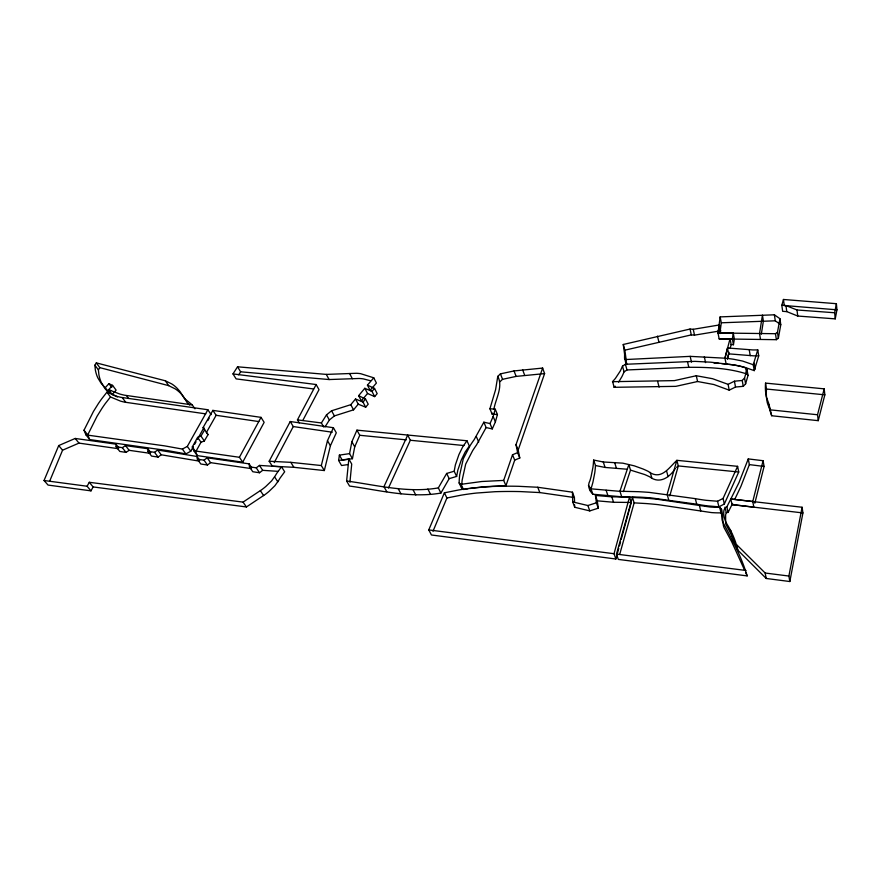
<?xml version="1.0" encoding="UTF-8"?>
<svg xmlns="http://www.w3.org/2000/svg" width="881" height="881" viewBox="0 0 881 881"><rect width="100%" height="100%" fill="white"/><g stroke="black" fill="none" stroke-linecap="round" stroke-linejoin="round"><path stroke-width="1.32" d="M109.112 392.122L100.985 383.07L97.824 377.883A78.64 49.259 -31.9 0 1 95.346 369.91L94.884 365.208L96.315 362.884L99.828 367.641L98.408 369.888L98.892 374.656A78.31 49.292 -31.9 0 0 101.381 382.629C103.165 385.195 107.35 394.985 110.786 390.283M94.884 365.208L98.408 369.888M483.856 422.197L486.125 427.549L492.27 428.926L490.023 423.563L483.856 422.197L474.154 439.685A129.936 103.055 -18 0 0 470.267 445.39L463.274 458.825L459.706 474.859A147.072 115.774 -16.5 0 0 459.276 479.484L459.111 482.942L461.016 484.33L463.483 489.539L461.589 488.151L461.622 486.841M721.506 509.229L721.484 511.63A136.709 107.625 0 0 0 721.517 513.997L722.079 519.746A22.521 18.226 -6.4 0 0 722.849 522.224C732.188 539.436 741.593 557.133 747.154 575.899L618.297 559.402L616.469 554.116L632.448 497.424L644.782 498.106A377.277 366.177 -39.5 0 1 656.642 499.175L709.954 507.004A78.971 61.252 -9.2 0 0 717.861 507.324L719.711 507.291L721.506 509.229L722.739 517.18A135.938 107.339 0.3 0 0 722.772 519.548L723.334 525.285A22.399 18.182 -6.1 0 0 724.105 527.752L731.648 541.661L744.676 570.304M590.325 490.827L591.801 486.191A154.461 118.616 -25.8 0 0 592.946 482.083L594.752 472.921A147.799 113.979 -25.6 0 0 595.215 468.901L595.479 465.531L593.64 460.058L603.276 461.974L622.812 463.164L634.32 465.851L643.064 469.011A118.406 98.628 -18.6 0 1 648.196 471.346C660.882 480.971 668.437 468.24 676.861 460.334L737.595 466.324L738.741 472.007L724.336 504.009L718.907 506.828L707.652 505.881A148.437 111.028 -9.2 0 1 696.717 504.196L651.004 497.886A494.131 473.141 -84.4 0 0 639.991 497.159L620.18 496.653L592.869 494.23C589.147 490.585 587.275 485.409 589.918 480.773A155.232 118.726 -25.8 0 0 591.085 476.654L592.913 467.47A148.537 114.101 -25.6 0 0 593.376 463.439L593.64 460.058M626.138 362.565A114.277 83.552 -20.8 0 1 626.116 363.225L626.061 364.139L624.53 357.543A114.827 83.596 -20.8 0 0 624.585 354.184L623.263 344.482L690.032 329.054L693.259 329.307L719.469 324.935L720.603 330.827L720.118 333.503M765.545 383.158L765.534 383.312A91.811 67.165 -4.1 0 0 765.655 392.43L766.195 396.23A37.079 27.498 -6.3 0 0 766.811 398.344L768.43 402.551A38.566 29.271 -9.4 0 1 769.058 404.753L771.69 415.755L818.24 420.666L824.847 394.831L824.187 388.851L765.545 383.103L766.481 389.204A91.316 67.044 -3.9 0 0 766.613 398.311M349.933 482.171L351.717 464.045L348.832 458.968L338.623 460.455L339.383 455.125L349.559 453.627L352.433 458.715L342.291 460.19L339.383 455.125M766.492 389.039L824.847 394.831M349.559 453.627L351.871 441.722L356.959 430.148L466.974 440.764L469.342 446.061L465.157 452.052L461.347 459.893L457.823 470.146L456.644 476.423L449.167 478.658L440.896 493.063C410.271 498.404 379.788 490.155 349.548 486.059L346.618 481.015L348.832 458.968M719.865 333.503L721.286 322.798L720.162 316.896L774.399 314.803L779.938 318.702L780.775 324.704L778.352 338.26L776.348 339.692L719.149 338.866L718.004 332.985L720.162 316.896M761.316 334.185L763.375 321.102L762.45 315.123L759.543 333.47L760.49 339.416M733.444 344.735L732.364 338.833L730.063 338.656L731.153 344.548L733.444 344.735L734.347 339.108L733.278 333.194L718.004 332.985L719.469 324.935M732.364 338.833L733.278 333.194M778.352 338.26L777.483 332.28L779.938 318.702M835.243 318.867L834.659 312.755L836.388 303.692L783.451 299.474L781.821 305.289L782.658 311.323L786.777 311.61L797.745 316.037L835.243 318.867L836.95 309.826L836.388 303.692M352.433 458.715L354.713 446.832L359.756 435.28L356.959 430.148M789.828 581.526L788.891 576.042L802.095 507.258L730.812 498.998L726.858 506.85L728.091 512.423L726.274 512.643L725.614 514.867L725.658 523.81L731.626 535.174L737.882 550.218L766.228 578.476L789.828 581.526L802.921 512.94L802.095 507.258M324.329 470.564L330.408 445.764L336.3 432.802L333.414 427.703L290.245 421.525L269.157 461.248L272.35 466.192L293.902 467.315L324.329 470.564L321.323 465.542L327.479 440.687L333.414 427.703M727.343 358.941L728.62 353.843L727.508 347.973L752.715 349.933A78.222 54.622 -9.8 0 0 755.391 349.933L757.759 349.889L758.728 355.814L754.246 370.637L743.608 366.925L733.741 364.899L710.791 362.201L694.944 361.364L625.411 364.282L622.482 366.188L621.094 369.304A99.101 71.614 -19.8 0 1 620.18 371.187L615.379 378.445A64.379 46.814 -18.2 0 1 612.636 381.484L614.112 387.31L675.837 386.352L697.576 381.517L713.797 384.512L729.215 390.162L735.514 387.034L743.267 386.33L745.601 383.852L748.035 375.405L747 369.524L745.04 367.663L738.939 365.868M728.268 364.282L726.175 364.051L724.942 358.193L727.508 347.973M732.629 503.414L732.001 504.593L753.839 507.137L752.759 501.509L763.078 460.708L748.266 458.913L739.06 482.392L730.801 498.998L732.001 504.593L728.091 512.423M754.83 503.194L764.091 466.445L763.078 460.708M818.24 420.666L817.535 414.753L824.187 388.851M624.475 358.457L625.587 359.547L690.175 356.365L724.942 358.193L730.063 338.656M727.431 358.842L729.127 352.345M730.14 348.447L731.153 344.548M754.246 370.637L753.244 364.745L757.759 349.889M574.555 502.412L574.423 497.556L572.452 492.182L537.718 487.259L518.535 486.301A534.91 479.826 -68.3 0 0 492.677 486.455L474 487.832A270.181 238.035 -36.7 0 0 458.649 489.979L444.376 492.809L428.772 529.922L431.448 534.987L615.874 559.006L618.737 548.489M619.453 545.857L620.521 541.914M621.237 539.282L631.248 502.456L629.541 497.016L611.777 496.84L595.424 495.441L596.404 502.798L598.276 508.183L589.785 510.903L574.698 507.269L572.716 501.928L572.452 492.182M615.874 559.006L614.035 553.72L629.541 497.016M492.27 428.926L495.397 421.878L497.435 414.555L495.232 409.169L489.913 408.762L495.585 389.699L497.776 376.374L500.43 373.863L514.041 370.934L542.641 368.071L544.59 373.599L518.171 450.048L519.779 457.988L514.713 460.124L505.947 485.695L484.198 486.741L469.573 488.548M490.023 423.563L493.162 416.504L495.232 409.169M619.761 554.149L634.133 502.875L632.448 497.424M669.78 495.893L678.304 465.928L676.861 460.334L667.148 494.296L668.668 499.802M745.601 383.852L744.555 377.993L747 369.524M493.922 409.037C495.772 398.542 503.315 386.638 497.776 376.374M623.363 491.631L630.51 470.113L628.836 464.595L619.927 491.246L621.678 496.686M505.947 485.695L503.679 480.409L512.511 454.783L517.61 452.636L516.002 444.674L542.641 368.071M492.512 413.178L492.138 414.147L497.435 414.555M748.266 458.913L749.357 464.617L740.855 486.521L734.908 499.02M489.913 408.762L492.138 414.147M746.692 373.918C728.257 368.005 708.203 367.201 688.887 367.311L626.997 369.954L624.089 371.859L622.713 374.965A98.628 71.581 -19.8 0 1 621.799 376.848L618.583 382.145M49.6 481.334L62.573 450.191L78.982 443.11L118.252 448.693M432.989 531.287L446.92 497.985L444.376 492.809M90.974 490.86L87.109 486.235L89.267 482.292L93.122 486.929L90.974 490.86L48.048 485.068L44.05 480.508L58.719 445.566L75.193 438.452L115.929 444.156L118.869 447.933M726.858 506.85C721.143 508.976 724.38 520.043 727.034 524.239C732.045 532.146 735.756 541.11 737.882 550.218M724.336 504.009L723.092 498.415L737.595 466.324M726.263 512.676L725.041 507.082M388.444 488.052L410.337 440.258L407.727 435.049L383.973 486.631L386.759 491.73M89.708 439.564L87.737 434.895L97.097 416.184L102.009 408.299A158.106 108.077 -33.1 0 1 105.246 403.63L110.466 396.968L106.909 392.21L101.656 398.895A158.833 108.088 -33.1 0 0 98.386 403.564L93.441 411.471L84.003 430.214L85.964 434.884L89.708 439.564L168.095 450.665L185.858 453.913L190.77 451.259L193.391 446.535M461.743 484.704A146.301 115.598 -16.4 0 1 462.162 480.09L465.697 464.078L472.634 450.687A129.254 102.901 -17.9 0 1 476.489 444.993L486.125 427.549M303.009 420.072L319.01 389.655L316.147 384.534L232.991 373.907L237.54 366.804L326.311 374.403L356.376 373.28A37.784 26.749 -28.4 0 1 360.747 373.709L373.775 377.817L376.407 383.048L370.108 390.338L372.465 391.428M274.255 462.591L293.274 426.558L290.245 421.525M299.243 422.913L297.448 419.885L316.147 384.534M242.716 462.184L264.146 422.351L261.029 417.363L212.861 410.381L203.082 427.571L208.037 434.63L204.337 440.963L201 442.262L195.714 451.788L197.256 455.609L242.716 462.184L239.423 457.283L193.82 450.764L192.289 446.942L197.608 437.394L200.956 436.095L204.689 429.741L203.082 427.571M239.423 457.283L261.029 417.363M194.712 444.167L196.023 441.81M197.344 439.443L203.918 427.637M207.861 420.556L209.171 418.189M85.964 434.884L164.582 445.863L182.389 449.079L187.323 446.414L207.861 409.742L121.126 397.375A147.072 90.589 -30 0 1 117.019 396.362L106.909 392.21M93.122 486.929L246.427 506.96L265.236 494.428A54.159 38.026 -33.5 0 0 269.057 491.389L274.861 485.772L278.616 480.497A119.309 91.007 -30 0 1 279.949 478.251L284.673 471.776L281.524 466.82L259.466 465.41L256.261 467.833L249.488 466.82L249.114 463.858L207.178 457.801L204.018 460.168L197.355 459.166L196.992 456.479L157.644 449.993L154.527 452.316L147.964 451.325L147.876 448.737L125.498 445.588L122.338 447.658L116.127 446.733L115.929 444.156M89.267 482.292L243.057 502.115L261.965 489.539A54.413 38.037 -33.4 0 0 265.809 486.477L271.634 480.85L275.412 475.564A119.904 91.095 -30 0 1 276.755 473.317L281.524 466.82M212.861 410.381L216.142 415.303L206.429 432.461L208.037 434.63M346.618 481.015C376.98 485.09 407.595 493.294 438.331 487.898L446.656 473.449L454.178 471.236L455.367 464.904L458.913 454.629L462.756 446.766L466.974 440.764M325.045 426.889L329.384 419.995L334.417 415.909L353.556 409.841L358.248 404.181L355.506 399.005L350.781 404.687L331.553 410.788L326.499 414.885L321.4 422.957L323.734 427.032M238.696 374.843L240.634 371.804L329.12 379.546L359.063 378.478A37.608 26.738 -28.4 0 1 363.435 378.907L370.339 380.713M630.51 470.113L644.672 474.54A117.757 98.43 -18.4 0 1 649.793 476.874C659.55 484.418 669.692 477.436 675.309 468.483M361.364 400.866L367.52 393.488L364.822 388.29L358.633 395.679L361.364 400.866L363.655 401.967M358.248 404.181L365.692 407.198L368.214 404.192L365.516 399.005L358.633 395.679M367.52 393.488L374.667 396.615L377.178 393.62L374.524 388.411L367.432 385.129L373.775 377.817M365.692 407.198L362.961 402.022L365.516 399.005M374.667 396.615L372.002 391.406L374.524 388.411M112.581 385.371L108.627 389.721L112.173 394.49L116.116 390.14L112.581 385.371L108.925 383.664L105.555 387.365M612.449 381.682L674.45 380.614L696.298 375.735L712.597 378.72L728.08 384.347L734.413 381.198L742.209 380.471L744.555 377.993M614.112 387.31L614.31 387.111A64.071 46.792 -18.2 0 0 615.18 386.175M499.923 381.759L502.566 379.315L516.123 376.407L544.59 373.599M676.564 467.348L678.304 465.928L738.741 472.007M249.488 466.82L252.77 471.731L259.51 472.756L262.692 470.333L278.209 471.357M197.355 459.166L200.802 464.001L207.442 465.014L210.581 462.657L251.041 468.571M147.964 451.325L151.554 456.094L158.095 457.085L161.201 454.783L199.073 461.093M718.004 332.985L775.478 333.712L777.483 332.28M116.127 446.733L119.805 451.446L125.994 452.394L129.144 450.323L150.144 453.319M588.409 485.486L590.986 488.823L618.429 491.213L638.34 491.686A496.818 476.059 -83.1 0 1 649.407 492.402L695.329 498.646A149.208 111.182 -9.3 0 0 706.32 500.331L717.541 501.245L723.092 498.415M572.716 501.928L587.869 505.529L596.404 502.798M623.263 344.482L624.849 350.175L691.31 334.89L694.514 335.143L720.603 330.827M446.92 497.985L461.126 495.177A268.606 237.374 -36.9 0 1 476.423 493.052L495.012 491.708A531.684 477.359 -68.9 0 1 520.748 491.598L539.855 492.578L574.423 497.556M461.016 484.33L481.83 481.5L503.679 480.409M464.056 489.44L468.097 488.779M595.479 465.531L605.071 467.448L627.316 469.243M347.896 464.595L341.542 465.52L338.623 460.455M688.788 367.322L687.488 361.529M721.286 322.798L775.269 320.805L780.775 324.704M758.728 355.814L757.44 355.836M722.761 514.79L720.977 512.852L719.127 512.874A78.552 61.141 -9.1 0 1 711.264 512.555L658.217 504.659A374.888 364.679 -40.6 0 0 646.423 503.569L634.133 502.875M595.424 495.441L597.285 500.837L613.572 502.258L631.248 502.456M719.149 338.866L734.347 339.108M717.541 501.245L718.907 506.828M269.157 461.248L290.785 462.338L321.323 465.542M690.175 356.365L691.475 362.157M781.821 305.289L785.973 305.575L796.986 309.98L834.659 312.755M713.984 363.005L718.907 363.379M728.62 353.843L753.707 355.847A77.836 54.578 -9.7 0 0 756.361 355.858M836.95 309.826L784.277 305.509L783.451 299.474M721.759 363.633L726.175 364.051M724.942 358.193L727.144 358.424A143.669 113.385 -10.7 0 1 733.851 359.305L742.562 361.045L753.244 364.745M359.756 435.28L406.229 439.861M410.337 440.258L463.979 445.544M770.754 409.907L817.535 414.753M730.801 498.998L752.759 501.509M732.001 504.593L802.921 512.94M749.357 464.617L764.091 466.445M616.469 554.116L745.998 570.47M736.681 544.733L765.171 573.024L788.891 576.042M297.448 419.885L321.4 422.957M428.772 529.922L614.035 553.72M313.57 388.95L236.119 378.885L232.991 373.907M44.05 480.508L87.109 486.235M108.627 389.721L119.761 394.027A147.083 90.6 -29.9 0 0 124.507 395.195L192.278 404.908L194.943 408.817M110.466 396.968L120.565 401.141A146.477 90.666 -30.1 0 0 124.662 402.154L205.736 413.872M293.274 426.558L332.269 432.219M216.142 415.303L258.816 421.57M739.038 365.89L734.941 365.175A142.898 113.175 -10.5 0 0 729.138 364.382M96.315 362.884L165.32 380.779L171.817 383.973A72.242 46.792 -35.3 0 1 177.037 388.18L179.614 391.054A53.873 34.965 -34.7 0 1 181.233 393.433L184.206 398.278L192.212 404.853M99.828 367.641L168.678 385.647L175.154 388.84A71.923 46.803 -35.4 0 1 180.385 393.058L182.951 395.932A53.642 34.976 -34.8 0 1 184.57 398.311L187.091 402.617L189.679 405.029M117.448 396.946L112.173 394.49M355.506 399.005L362.961 402.022M364.822 388.29L372.002 391.406M746.813 374.062L748.035 375.405M58.719 445.566L62.573 450.191M75.193 438.452L78.982 443.11M84.003 430.214L87.737 434.895M122.338 447.658L125.994 452.394M125.498 445.588L129.144 450.323M147.876 448.737L150.75 452.548M154.527 452.316L158.095 457.085M157.644 449.993L161.201 454.783M108.925 383.664L111.755 387.486M122.283 397.628L125.818 402.408M771.657 415.711L770.005 410.601A38.368 29.227 -9.2 0 0 769.366 408.41L767.758 404.214A36.881 27.454 -6.1 0 1 767.153 402.088L766.569 398.311M126.468 395.602L128.582 398.476M182.389 449.079L185.858 453.913M187.323 446.414L190.77 451.259M196.992 456.479L199.745 460.345M192.289 446.942L195.714 451.788M193.82 450.764L197.256 455.609M204.018 460.168L207.442 465.014M207.178 457.801L210.581 462.657M243.057 502.115L246.427 506.96M197.608 437.394L201 442.262M200.956 436.095L204.337 440.963M165.32 380.779L168.678 385.647M207.861 409.742L211.154 414.654M260.369 490.684L263.65 495.574M249.114 463.858L251.735 467.789M256.261 467.833L259.51 472.756M259.466 465.41L262.692 470.333M274.63 476.929L277.834 481.863M290.785 462.338L293.902 467.315M237.54 366.804L240.634 371.804M327.479 440.687L330.408 445.764M326.499 414.885L329.384 419.995M331.553 410.788L334.417 415.909M351.871 441.722L354.713 446.832M326.311 374.403L329.12 379.546M350.781 404.687L353.556 409.841M398.245 488.779L400.976 493.889M349.614 373.544L352.334 378.731M413.134 489.913L415.81 495.045M367.432 385.129L370.108 390.338M427.847 489.01L430.457 494.164M438.331 487.898L440.896 493.063M446.656 473.449L449.167 478.658M454.178 471.236L456.644 476.456M459.111 482.942L461.589 488.151M745.7 572.606L747.154 575.899M476.379 436.701L478.713 442.02M493.162 416.504L495.397 421.878M512.511 454.783L514.713 460.124M516.002 444.674L518.171 450.048M517.61 452.636L519.779 457.988M537.718 487.259L539.855 492.578M500.43 373.863L502.566 379.315M514.041 370.934L516.123 376.407M522.576 369.635L524.613 375.119M624.849 350.175L626.171 359.877M587.869 505.529L589.785 510.903M590.986 488.823L592.869 494.23M606.128 490.243L607.934 495.673M611.777 496.84L613.572 502.258M603.276 461.974L605.071 467.448M614.696 462.778L616.436 468.274M650.211 472.359L651.797 477.887M622.482 366.188L624.089 371.859M625.587 359.547L626.854 364.084M625.411 364.282L626.997 369.954M666.598 471.071L668.095 476.632M657.655 381.451L659.12 387.155M695.329 498.646L696.717 504.196M699.382 505.408L700.736 510.936M657.457 336.124L658.878 341.883M719.711 507.291L720.977 512.852M730.701 530.351L731.913 535.868M696.298 375.735L697.576 381.517M690.032 329.054L691.31 334.89M693.259 329.307L694.514 335.143M704.337 356.794L705.571 362.62M728.08 384.347L729.215 390.162M765.171 573.024L766.228 578.476M734.413 381.198L735.514 387.034M742.209 380.471L743.267 386.33M745.767 368.181L746.603 372.883M749.235 349.779L750.238 355.693M754.224 363.192L755.226 369.084M769.058 404.753L770.005 410.601M774.399 314.803L775.269 320.805M775.478 333.712L776.348 339.692M597.285 500.837L598.276 508.183M785.973 305.575L786.777 311.61M796.986 309.98L797.745 316.037M574.621 504.846L574.698 507.269"/></g></svg>
